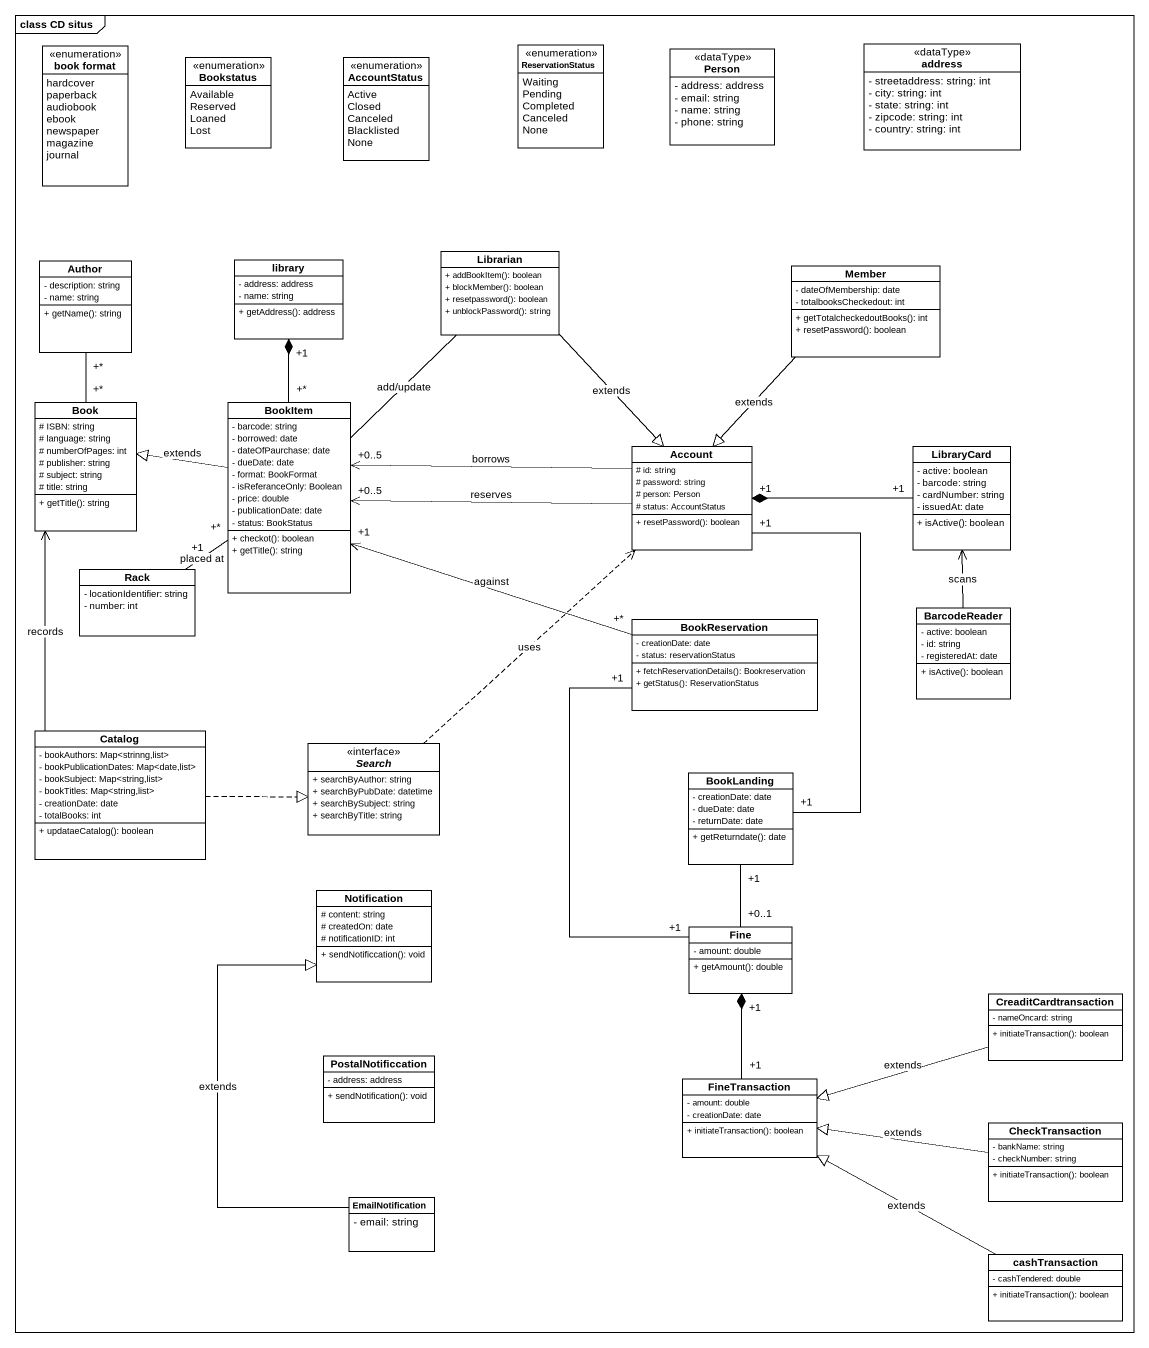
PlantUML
@startuml
mainframe class CD situs
hide circle
hide empty members
skinparam classAttributeIconSize 0
enum "book format" as book_format {
  hardcover
  paperback
  audiobook
  ebook
  newspaper
  magazine
  journal
}
enum Bookstatus {
  Available
  Reserved
  Loaned
  Lost
}
enum AccountStatus {
  Active
  Closed
  Canceled
  Blacklisted
  None
}
enum ReservationStatus {
  Waiting
  Pending
  Completed
  Canceled
  None
}
class "Person" as Person_ <<dataType>> {
  - address: address
  - email: string
  - name: string
  - phone: string
}
class address <<dataType>> {
  - streetaddress: string: int
  - city: string: int
  - state: string: int
  - zipcode: string: int
  - country: string: int
}
class Author {
  - description: string
  - name: string
  + getName(): string
}
class library {
  - address: address
  - name: string
  + getAddress(): address
}
class Librarian {
  {field} + addBookItem(): boolean
  {field} + blockMember(): boolean
  {field} + resetpassword(): boolean
  {field} + unblockPassword(): string
}
class Member {
  - dateOfMembership: date
  - totalbooksCheckedout: int
  + getTotalcheckedoutBooks(): int
  + resetPassword(): boolean
}
class Book {
  # ISBN: string
  # language: string
  # numberOfPages: int
  # publisher: string
  # subject: string
  # title: string
  + getTitle(): string
}
class BookItem {
  - barcode: string
  - borrowed: date
  - dateOfPaurchase: date
  - dueDate: date
  - format: BookFormat
  - isReferanceOnly: Boolean
  - price: double
  - publicationDate: date
  - status: BookStatus
  + checkot(): boolean
  + getTitle(): string
}
class Account {
  # id: string
  # password: string
  # person: Person
  # status: AccountStatus
  + resetPassword(): boolean
}
class LibraryCard {
  - active: boolean
  - barcode: string
  - cardNumber: string
  - issuedAt: date
  + isActive(): boolean
}
class Rack {
  - locationIdentifier: string
  - number: int
}
class BookReservation {
  - creationDate: date
  - status: reservationStatus
  + fetchReservationDetails(): Bookreservation
  + getStatus(): ReservationStatus
}
class BarcodeReader {
  - active: boolean
  - id: string
  - registeredAt: date
  + isActive(): boolean
}
class Catalog {
  - bookAuthors: Map<strinng,list>
  - bookPublicationDates: Map<date,list>
  - bookSubject: Map<string,list>
  - bookTitles: Map<string,list>
  - creationDate: date
  - totalBooks: int
  + updataeCatalog(): boolean
}
interface Search {
  + searchByAuthor: string
  + searchByPubDate: datetime
  + searchBySubject: string
  + searchByTitle: string
}
class BookLanding {
  - creationDate: date
  - dueDate: date
  - returnDate: date
  + getReturndate(): date
}
class Notification {
  # content: string
  # createdOn: date
  # notificationID: int
  + sendNotificcation(): void
}
class Fine {
  - amount: double
  + getAmount(): double
}
class CreaditCardtransaction {
  - nameOncard: string
  + initiateTransaction(): boolean
}
class PostalNotificcation {
  - address: address
  + sendNotification(): void
}
class FineTransaction {
  - amount: double
  - creationDate: date
  + initiateTransaction(): boolean
}
class CheckTransaction {
  - bankName: string
  - checkNumber: string
  + initiateTransaction(): boolean
}
class EmailNotification {
  - email: string
}
class cashTransaction {
  - cashTendered: double
  + initiateTransaction(): boolean
}
Author "+*" -- "+*" Book
Librarian -- BookItem : add/update
Librarian --|> Account : extends
Member --|> Account : extends
BookItem "+*" -up-* "+1" library
BookItem -left-|> Book : extends
BookItem "+*" -- "+1" Rack : placed at
Account -left-> "+0..5" BookItem : borrows
Account -left-> "+0..5" BookItem : reserves
LibraryCard "+1" -left-* "+1" Account
BookReservation "+*" -left-> "+1" BookItem : against
BarcodeReader -up-> LibraryCard : scans
Catalog -up-> Book : records
Catalog .right.|> Search
Search .up.> Account : uses
BookLanding "+1" -up- "+1" Account
Fine "+1" -up- "+1" BookReservation
Fine "+0..1" -up- "+1" BookLanding
CreaditCardtransaction -left-|> FineTransaction : extends
FineTransaction "+1" -up-* "+1" Fine
CheckTransaction -left-|> FineTransaction : extends
EmailNotification -up-|> Notification : extends
cashTransaction -left-|> FineTransaction : extends
@enduml
